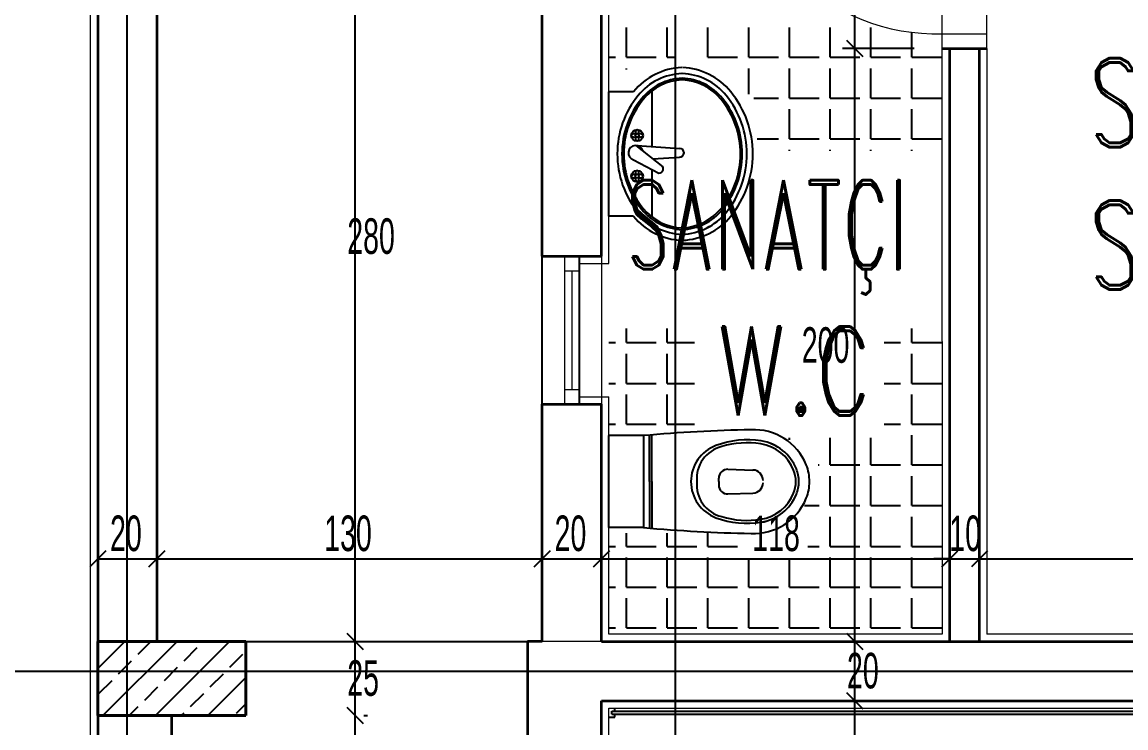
# Model space of a CAD drawing. Header units: inches. Extents: x -7543 to -822, y 102837 to 190349.
# Drawn here: x -836.74337 to -836.70613, y 102836.98708 to 102837.01089 of the extents above; entities that cross this region are included whole.
import ezdxf

# ---------------------------------------------------------------- set-up
doc = ezdxf.new("R2010")
doc.units = ezdxf.units.IN
doc.header["$MEASUREMENT"] = 0
doc.linetypes.add('__ZG_T_P__9', pattern=[22, 1, -10, 1, -10])
doc.linetypes.add('DASHDOTX2', pattern=[2, 1, -0.5, 0, -0.5])
doc.layers.get('Defpoints').update_dxf_attribs({"lineweight": 25})
for name, color, linetype, lineweight in [('AKS', 1, 'Continuous', 25), ('ICOL', 55, 'Continuous', 25), ('İZ DÜŞÜM', 253, 'Continuous', 20), ('KOLON', 2, 'Continuous', 40), ('SIVA', 150, 'Continuous', 15), ('TARAMA', 8, 'Continuous', 25), ('YAZI', 7, 'Continuous', 25)]:
    doc.layers.add(name, color=color, linetype=linetype, lineweight=lineweight)
for name, color, linetype, lineweight, true_color in [('DUVAR', 7, 'Continuous', 35, 0xfc4642), ('KAPI', 7, 'Continuous', 18, 0xffb360), ('PENCERE', 7, 'Continuous', 18, 0xffb360), ('TEFRİŞ', 7, 'Continuous', 25, 0x78462c)]:
    doc.layers.add(name, color=color, linetype=linetype, lineweight=lineweight, true_color=true_color)
doc.styles.add('OLCU', font='tromand.shx', dxfattribs={"width": 0.6, "height": 12})
doc.styles.add('st1', font='romandtw.shx', dxfattribs={"width": 0.7, "height": 40})

msp = doc.modelspace()

# ---------------------------------------------------------------- linework, layer by layer
at = {"layer": 'AKS', "linetype": 'DASHDOTX2', "ltscale": 10}
for p, q in [((-836.7398218610788, 102836.7964196347), (-836.7398218610788, 102837.0303757568)), ((-836.7213218610788, 102836.7964196347), (-836.7213218610788, 102837.0303757568)), ((-836.761077946379, 102836.9889930621), (-836.5445718610788, 102836.9889930621))]:
    msp.add_line(p, q, dxfattribs=at)
at = {"layer": 'Defpoints', "color": 6}
for p, q in [((-836.7258218437996, 102836.9899930621), (-836.7258220511121, 102837.019993145)), ((-836.7408218610783, 102836.8149930621), (-836.7408218437996, 102836.9899930621)), ((-836.7408218437996, 102836.9899930621), (-836.7258218437996, 102836.9899930621))]:
    msp.add_line(p, q, dxfattribs=at)
at = {"layer": 'Defpoints', "color": 3}
for p, q in [((-836.7238218437997, 102837.0179931589), (-836.7238218437997, 102837.0029930621)), ((-836.7120720419457, 102837.0099932504), (-836.711072041946, 102837.0099932702)), ((-836.7120717111668, 102836.9899933495), (-836.7120720419457, 102837.0099932504)), ((-836.711072041946, 102837.0099932702), (-836.7110717111664, 102836.9899933297)), ((-836.7238218437997, 102837.0029930621), (-836.7245718437996, 102837.0029930621)), ((-836.7245718437996, 102837.0029930621), (-836.7245718437996, 102836.9979930621)), ((-836.7245718437996, 102836.9979930621), (-836.7238218437997, 102836.9979930621)), ((-836.7238218437997, 102836.9979930621), (-836.7238218437997, 102836.9899934963)), ((-836.7238218437997, 102836.9899934963), (-836.7120721742588, 102836.9899933019)), ((-836.7120721742588, 102836.9899933019), (-836.712072174258, 102836.9899933495)), ((-836.712072174258, 102836.9899933495), (-836.7120717111668, 102836.9899933495)), ((-836.7110717111664, 102836.9899933297), (-836.6975718610786, 102836.9899930621)), ((-836.6975718610787, 102836.9879930621), (-836.7238218437998, 102836.9879934963)), ((-836.7238218437998, 102836.9879934963), (-836.7238218437998, 102836.9729930621))]:
    msp.add_line(p, q, dxfattribs=at)
at = {"layer": 'DUVAR'}
for p, q in [((-836.7408218437996, 102837.0199930414), (-836.7408218437996, 102836.9899930621)), ((-836.7408218437996, 102837.0199929861), (-836.7408218437996, 102836.9899930068)), ((-836.7388218437995, 102837.0179930552), (-836.7388218437995, 102836.9899930621)), ((-836.7388218437995, 102837.0179929999), (-836.7388218437995, 102836.9899930068)), ((-836.7258218437996, 102837.0029930621), (-836.7258218437996, 102837.0179930898)), ((-836.7258218437996, 102837.0029930068), (-836.7258218437996, 102837.0179930345)), ((-836.7238218437997, 102837.0029930621), (-836.7238218437997, 102837.0179931036)), ((-836.7238218437997, 102837.0029930068), (-836.7238218437997, 102837.0179930483)), ((-836.7123220419458, 102837.0099932454), (-836.710822041946, 102837.0099932751)), ((-836.7123220419458, 102837.0099931901), (-836.710822041946, 102837.0099932199)), ((-836.7120717111671, 102836.9899933679), (-836.7120720419457, 102837.0099932504)), ((-836.7120717111671, 102836.9899933126), (-836.7120720419457, 102837.0099931951)), ((-836.7110717111673, 102836.9899933845), (-836.711072041946, 102837.0099932702)), ((-836.7110717111673, 102836.9899933292), (-836.711072041946, 102837.0099932149)), ((-836.7258218437996, 102837.0029930621), (-836.7238218437997, 102837.0029930621)), ((-836.7258218437996, 102837.0029930068), (-836.7238218437997, 102837.0029930068)), ((-836.7258218437996, 102836.9899934963), (-836.7258218437996, 102836.9979930621)), ((-836.7258218437996, 102836.9979930621), (-836.7238218437997, 102836.9979930621)), ((-836.7258218437996, 102836.9899930068), (-836.7258218437996, 102836.9979930068)), ((-836.7258218437996, 102836.9979930068), (-836.7238218437997, 102836.9979930068)), ((-836.7238218437997, 102836.9899934963), (-836.7238218437997, 102836.9979930621)), ((-836.7238218437997, 102836.989993441), (-836.7238218437997, 102836.9979930068)), ((-836.7258218437996, 102836.9899930068), (-836.7263218437997, 102836.9899930068)), ((-836.7263218437997, 102836.9899930068), (-836.7263218437997, 102836.9754930068)), ((-836.7238218437997, 102836.9899934963), (-836.7120721742588, 102836.9899933019)), ((-836.7238218437997, 102836.989993441), (-836.7120721742588, 102836.9899932467)), ((-836.712072174258, 102836.9899933495), (-836.6975718610786, 102836.9899930621)), ((-836.7238218768777, 102836.9879934963), (-836.6975718941567, 102836.9879930621)), ((-836.7238218437998, 102836.9729930068), (-836.7238218437998, 102836.987993441)), ((-836.7408218437997, 102836.9874930068), (-836.7408218437997, 102836.9834930068)), ((-836.7383218437998, 102836.9754930068), (-836.7383218437998, 102836.9874930068))]:
    msp.add_line(p, q, dxfattribs=at)
at = {"layer": 'ICOL'}
for p, q in [((-836.7321368397332, 102836.9899930621), (-836.7321368397332, 102837.0179930941)), ((-836.71527480283, 102837.0099932504), (-836.71527480283, 102837.0179932992)), ((-836.71500480283, 102837.0097232504), (-836.71554480283, 102837.0102632504)), ((-836.71554480283, 102837.0102632504), (-836.71500480283, 102837.0097232504)), ((-836.7132720419457, 102837.0099932504), (-836.71569480283, 102837.0099932504)), ((-836.7132720419457, 102837.0099932504), (-836.71569480283, 102837.0099932504)), ((-836.71527480283, 102836.9899933434), (-836.71527480283, 102837.0099932504)), ((-836.7408218437996, 102836.9931463393), (-836.7408218437996, 102836.9931986862)), ((-836.7388218437995, 102836.9931463393), (-836.7388218437995, 102836.9931986862)), ((-836.7388218437995, 102836.9931463393), (-836.7388218437995, 102836.9931986862)), ((-836.7258218437996, 102836.9932388457), (-836.7258218437996, 102836.9931986862)), ((-836.7258218437996, 102836.9932388457), (-836.7258218437996, 102836.9931986862)), ((-836.7238218437997, 102836.9930539382), (-836.7238218437997, 102836.9931986862)), ((-836.7238218437997, 102836.9930539382), (-836.7238218437997, 102836.9931986862)), ((-836.7120717381647, 102836.9928257253), (-836.7120717381647, 102836.9931986862)), ((-836.7120717381647, 102836.9928257253), (-836.7120717381647, 102836.9931986862)), ((-836.7110717316074, 102836.9924292566), (-836.7110717316074, 102836.9931986862)), ((-836.7110717316074, 102836.9924292566), (-836.7110717316074, 102836.9931986862)), ((-836.7405518437996, 102836.9930486862), (-836.7410918437996, 102836.9925086862)), ((-836.7408218437996, 102836.9927786862), (-836.7388218437995, 102836.9927786862)), ((-836.7390918437995, 102836.9925086862), (-836.7385518437995, 102836.9930486862)), ((-836.7385518437995, 102836.9930486862), (-836.7390918437995, 102836.9925086862)), ((-836.7388218437995, 102836.9927786862), (-836.7258218437996, 102836.9927786862)), ((-836.7260918437996, 102836.9925086862), (-836.7255518437996, 102836.9930486862)), ((-836.7255518437996, 102836.9930486862), (-836.7260918437996, 102836.9925086862)), ((-836.7258218437996, 102836.9927786862), (-836.7238218437997, 102836.9927786862)), ((-836.7240918437997, 102836.9925086862), (-836.7235518437997, 102836.9930486862)), ((-836.7235518437997, 102836.9930486862), (-836.7240918437997, 102836.9925086862)), ((-836.7238218437997, 102836.9927786862), (-836.7120717381647, 102836.9927786862)), ((-836.7120717381647, 102836.9927786862), (-836.7126117381647, 102836.9927786862)), ((-836.7123417381647, 102836.9925086862), (-836.7118017381647, 102836.9930486862)), ((-836.7123417381647, 102836.9925086862), (-836.7118017381647, 102836.9930486862)), ((-836.7120717381647, 102836.9927786862), (-836.7110717316074, 102836.9927786862)), ((-836.7108017316074, 102836.9930486862), (-836.7113417316074, 102836.9925086862)), ((-836.7108017316074, 102836.9930486862), (-836.7113417316074, 102836.9925086862)), ((-836.7110717316074, 102836.9927786862), (-836.7105317316074, 102836.9927786862)), ((-836.7110717316074, 102836.9927786862), (-836.6960718713068, 102836.9927786862)), ((-836.7318668397332, 102836.9897230621), (-836.7324068397332, 102836.9902630621)), ((-836.7324068397332, 102836.9902630621), (-836.7318668397332, 102836.9897230621)), ((-836.71500480283, 102836.9897233434), (-836.71554480283, 102836.9902633434)), ((-836.71554480283, 102836.9902633434), (-836.71500480283, 102836.9897233434)), ((-836.7321368397332, 102836.9874930621), (-836.7321368397332, 102836.9899930621)), ((-836.7320716665505, 102836.9899930621), (-836.7317168397333, 102836.9899930621)), ((-836.7320716665505, 102836.9899930621), (-836.7317168397333, 102836.9899930621)), ((-836.7157795951048, 102836.9899933434), (-836.71569480283, 102836.9899933434)), ((-836.7157795951048, 102836.9899933434), (-836.71569480283, 102836.9899933434)), ((-836.71527480283, 102836.987993348), (-836.71527480283, 102836.9899933434)), ((-836.7160574736902, 102836.987993348), (-836.71569480283, 102836.987993348)), ((-836.7160574736902, 102836.987993348), (-836.71569480283, 102836.987993348)), ((-836.71500480283, 102836.987723348), (-836.71554480283, 102836.988263348)), ((-836.71554480283, 102836.988263348), (-836.71500480283, 102836.987723348)), ((-836.71527480283, 102836.9819927815), (-836.71527480283, 102836.987993348)), ((-836.7318668397332, 102836.9872230621), (-836.7324068397332, 102836.9877630621)), ((-836.7324068397332, 102836.9877630621), (-836.7318668397332, 102836.9872230621)), ((-836.7321368397332, 102836.9754930621), (-836.7321368397332, 102836.9874930621)), ((-836.7318433878501, 102836.9874930621), (-836.7317168397333, 102836.9874930621)), ((-836.7318433878501, 102836.9874930621), (-836.7317168397333, 102836.9874930621))]:
    msp.add_line(p, q, dxfattribs=at)
at = {"layer": 'İZ DÜŞÜM', "linetype": '__ZG_T_P__9'}
for p, q in [((-836.6345718610783, 102836.9899930621), (-836.7408218610783, 102836.9899930621)), ((-836.7408218610783, 102836.9899930621), (-836.7408218610783, 102836.8149930621))]:
    msp.add_line(p, q, dxfattribs=at)
at = {"layer": 'KAPI'}
for p, q in [((-836.7108220419457, 102837.0104932454), (-836.7108220419457, 102837.0174932454)), ((-836.7108220419457, 102837.0104931901), (-836.7108220419457, 102837.0174931901)), ((-836.7123220419458, 102837.0104932454), (-836.7123220419458, 102837.0170932454)), ((-836.7123220419458, 102837.0104931901), (-836.7123220419458, 102837.0170931901)), ((-836.7123220419458, 102837.0099932454), (-836.7123220419458, 102837.0104932454)), ((-836.7123220419458, 102837.0104932454), (-836.7108220419457, 102837.0104932454)), ((-836.7123220419458, 102837.0099931901), (-836.7123220419458, 102837.0104931901)), ((-836.7123220419458, 102837.0104931901), (-836.7108220419457, 102837.0104931901)), ((-836.7108220419457, 102837.0099932454), (-836.7108220419457, 102837.0104932454)), ((-836.7108220419457, 102837.0099931901), (-836.7108220419457, 102837.0104931901))]:
    msp.add_line(p, q, dxfattribs=at)
for centre in [(-836.7125220419457, 102837.0172932454), (-836.7125220419457, 102837.0172931901)]:
    msp.add_arc(centre, 0.006802940540679434, 178.3153156342386, 271.6846843212896, dxfattribs=at)
at = {"layer": 'KOLON'}
for p, q in [((-836.7358218610788, 102836.9899930068), (-836.7408218610788, 102836.9899930068)), ((-836.7408218610788, 102836.9899930068), (-836.7408218610788, 102836.9874930068)), ((-836.7358218610788, 102836.9899930068), (-836.7408218437997, 102836.9899930068)), ((-836.7408218437997, 102836.9899930068), (-836.7408218437997, 102836.9874930068)), ((-836.7358218610788, 102836.9874930068), (-836.7358218610788, 102836.9899930068)), ((-836.7408218610788, 102836.9874930068), (-836.7358218610788, 102836.9874930068)), ((-836.7383218437998, 102836.9874930068), (-836.7358218610788, 102836.9874930068))]:
    msp.add_line(p, q, dxfattribs=at)
at = {"layer": 'PENCERE'}
for p, q in [((-836.7258218437996, 102837.0029930621), (-836.7258218437996, 102836.9979930621)), ((-836.7258218437996, 102837.0029930068), (-836.7258218437996, 102836.9979930068)), ((-836.7250718437996, 102837.0029930621), (-836.7250718437996, 102836.9979930621)), ((-836.7250718437996, 102837.0029930068), (-836.7250718437996, 102836.9979930068)), ((-836.7245718437996, 102837.0029930621), (-836.7245718437996, 102836.9979930621)), ((-836.7245718437996, 102837.0029930068), (-836.7245718437996, 102836.9979930068)), ((-836.7238218437997, 102837.0029930621), (-836.7238218437997, 102836.9979930621)), ((-836.7238218437997, 102837.0029930068), (-836.7238218437997, 102836.9979930068)), ((-836.7250718437996, 102837.0024930621), (-836.7245718437996, 102837.0024930621)), ((-836.7250718437996, 102837.0024930068), (-836.7245718437996, 102837.0024930068)), ((-836.7248218437996, 102837.0024930621), (-836.7248218437996, 102836.9984930621)), ((-836.7248218437996, 102837.0024930068), (-836.7248218437996, 102836.9984930068)), ((-836.7250718437996, 102836.9984930621), (-836.7245718437996, 102836.9984930621)), ((-836.7250718437996, 102836.9984930068), (-836.7245718437996, 102836.9984930068))]:
    msp.add_line(p, q, dxfattribs=at)
at = {"layer": 'SIVA'}
for p, q in [((-836.7410718437995, 102837.0202430397), (-836.7410718437995, 102836.9897430621)), ((-836.7410718437995, 102837.0202429844), (-836.7410718437995, 102836.9897430068)), ((-836.7235718437996, 102837.0027430621), (-836.7235718437996, 102837.0177431606)), ((-836.7235718437996, 102837.0027430068), (-836.7235718437996, 102837.0177431053)), ((-836.7123217153019, 102836.9902433615), (-836.7123220419458, 102837.0099932454)), ((-836.7123217153019, 102836.9902433062), (-836.7123220419458, 102837.0099931901)), ((-836.710822041946, 102837.0099932751), (-836.7108217153014, 102836.9902433511)), ((-836.710822041946, 102837.0099932199), (-836.7108217153014, 102836.9902432959)), ((-836.7245718437996, 102837.0027430621), (-836.7235718437996, 102837.0027430621)), ((-836.7245718437996, 102837.0027430068), (-836.7235718437996, 102837.0027430068)), ((-836.7245718437996, 102836.9982430621), (-836.7235718437996, 102836.9982430621)), ((-836.7245718437996, 102836.9982430068), (-836.7235718437996, 102836.9982430068)), ((-836.7235718437996, 102836.9902434921), (-836.7235718437996, 102836.9982430621)), ((-836.7235718437996, 102836.9902434369), (-836.7235718437996, 102836.9982430068)), ((-836.7410718437998, 102836.9902430068), (-836.7410718437998, 102836.9834930068)), ((-836.712322170124, 102836.9902433061), (-836.7235718437996, 102836.9902434921)), ((-836.712322170124, 102836.9902432508), (-836.7235718437996, 102836.9902434369)), ((-836.6973218610788, 102836.990243058), (-836.7108221701242, 102836.9902432813)), ((-836.7235718437998, 102836.9727430621), (-836.7235718437997, 102836.9877434921)), ((-836.7235718437997, 102836.9877434921), (-836.6978218610788, 102836.9877430662)), ((-836.7235718437998, 102836.9727430068), (-836.7235718437997, 102836.9877434369))]:
    msp.add_line(p, q, dxfattribs=at)
at = {"layer": 'TARAMA'}
for p, q in [((-836.7229792291789, 102837.0096994728), (-836.7229792291789, 102837.0106994728)), ((-836.7229792291789, 102837.0096994175), (-836.7229792291789, 102837.0106994175)), ((-836.7216042291789, 102837.0096994728), (-836.7216042291789, 102837.0106994728)), ((-836.7216042291789, 102837.0096994175), (-836.7216042291789, 102837.0106994175)), ((-836.7202292291789, 102837.0096994728), (-836.7202292291789, 102837.0106994728)), ((-836.7202292291789, 102837.0096994175), (-836.7202292291789, 102837.0106994175)), ((-836.7188542291789, 102837.0096994728), (-836.7188542291789, 102837.0106994728)), ((-836.7188542291789, 102837.0096994175), (-836.7188542291789, 102837.0106994175)), ((-836.7174792291789, 102837.0096994728), (-836.7174792291789, 102837.0106994728)), ((-836.7174792291789, 102837.0096994175), (-836.7174792291789, 102837.0106994175)), ((-836.7161042291789, 102837.0096994728), (-836.7161042291789, 102837.0106994728)), ((-836.7161042291789, 102837.0096994175), (-836.7161042291789, 102837.0106994175)), ((-836.7147292291789, 102837.0096994728), (-836.7147292291789, 102837.0106994728)), ((-836.7147292291789, 102837.0096994175), (-836.7147292291789, 102837.0106994175)), ((-836.7133542291789, 102837.0096994728), (-836.7133542291789, 102837.0105413964)), ((-836.7133542291789, 102837.0096994175), (-836.7133542291789, 102837.0105413412)), ((-836.7235718437996, 102837.0096994728), (-836.7233542291789, 102837.0096994728)), ((-836.7235718437996, 102837.0096994175), (-836.7233542291789, 102837.0096994175)), ((-836.7229792291789, 102837.0096994728), (-836.7219792291789, 102837.0096994728)), ((-836.7229792291789, 102837.0096994175), (-836.7219792291789, 102837.0096994175)), ((-836.7216042291789, 102837.0096994728), (-836.7213218610788, 102837.0096994728)), ((-836.7216042291789, 102837.0096994175), (-836.7213218610788, 102837.0096994175)), ((-836.7213218610788, 102837.0096994728), (-836.7213095938657, 102837.0096994728)), ((-836.7213218610788, 102837.0096994175), (-836.7213095938657, 102837.0096994175)), ((-836.7202292291789, 102837.0096994728), (-836.719229229179, 102837.0096994728)), ((-836.7202292291789, 102837.0096994175), (-836.719229229179, 102837.0096994175)), ((-836.718854229179, 102837.0096994728), (-836.7178542291789, 102837.0096994728)), ((-836.718854229179, 102837.0096994175), (-836.7178542291789, 102837.0096994175)), ((-836.7174792291789, 102837.0096994728), (-836.716479229179, 102837.0096994728)), ((-836.7174792291789, 102837.0096994175), (-836.716479229179, 102837.0096994175)), ((-836.7161042291789, 102837.0096994728), (-836.7151042291789, 102837.0096994728)), ((-836.7161042291789, 102837.0096994175), (-836.7151042291789, 102837.0096994175)), ((-836.7147292291789, 102837.0096994728), (-836.713729229179, 102837.0096994728)), ((-836.7147292291789, 102837.0096994175), (-836.713729229179, 102837.0096994175)), ((-836.7133542291789, 102837.0096994728), (-836.7123542291789, 102837.0096994728)), ((-836.7133542291789, 102837.0096994175), (-836.7123542291789, 102837.0096994175)), ((-836.7229792291789, 102837.0092842545), (-836.7229792291789, 102837.0093244728)), ((-836.7229792291789, 102837.0092841992), (-836.7229792291789, 102837.0093244176)), ((-836.7188542291789, 102837.008449931), (-836.7188542291789, 102837.0093244728)), ((-836.7188542291789, 102837.0084498757), (-836.7188542291789, 102837.0093244176)), ((-836.7174792291789, 102837.0083244728), (-836.7174792291789, 102837.0093244728)), ((-836.7174792291789, 102837.0083244175), (-836.7174792291789, 102837.0093244176)), ((-836.7161042291789, 102837.0083244728), (-836.7161042291789, 102837.0093244728)), ((-836.7161042291789, 102837.0083244175), (-836.7161042291789, 102837.0093244176)), ((-836.7147292291789, 102837.0083244728), (-836.7147292291789, 102837.0093244728)), ((-836.7147292291789, 102837.0083244175), (-836.7147292291789, 102837.0093244176)), ((-836.7133542291789, 102837.0083244728), (-836.7133542291789, 102837.0093244728)), ((-836.7133542291789, 102837.0083244175), (-836.7133542291789, 102837.0093244176)), ((-836.718685623878, 102837.0083244728), (-836.7178542291789, 102837.0083244728)), ((-836.718685623878, 102837.0083244175), (-836.7178542291789, 102837.0083244175)), ((-836.7174792291789, 102837.0083244728), (-836.716479229179, 102837.0083244728)), ((-836.7174792291789, 102837.0083244175), (-836.716479229179, 102837.0083244175)), ((-836.7161042291789, 102837.0083244728), (-836.7151042291789, 102837.0083244728)), ((-836.7161042291789, 102837.0083244175), (-836.7151042291789, 102837.0083244175)), ((-836.7147292291789, 102837.0083244728), (-836.713729229179, 102837.0083244728)), ((-836.7147292291789, 102837.0083244175), (-836.713729229179, 102837.0083244175)), ((-836.7133542291789, 102837.0083244728), (-836.7123542291789, 102837.0083244728)), ((-836.7133542291789, 102837.0083244175), (-836.7123542291789, 102837.0083244175)), ((-836.7174792291789, 102837.0069494728), (-836.7174792291789, 102837.0079494728)), ((-836.7174792291789, 102837.0069494176), (-836.7174792291789, 102837.0079494175)), ((-836.7161042291789, 102837.0069494728), (-836.7161042291789, 102837.0079494728)), ((-836.7161042291789, 102837.0069494176), (-836.7161042291789, 102837.0079494175)), ((-836.7147292291789, 102837.0069494728), (-836.7147292291789, 102837.0079494728)), ((-836.7147292291789, 102837.0069494176), (-836.7147292291789, 102837.0079494175)), ((-836.7133542291789, 102837.0069494728), (-836.7133542291789, 102837.0079494728)), ((-836.7133542291789, 102837.0069494176), (-836.7133542291789, 102837.0079494175)), ((-836.7185675718392, 102837.0069494728), (-836.7178542291789, 102837.0069494728)), ((-836.7185675718392, 102837.0069494176), (-836.7178542291789, 102837.0069494176)), ((-836.7174792291789, 102837.0069494728), (-836.716479229179, 102837.0069494728)), ((-836.7174792291789, 102837.0069494176), (-836.716479229179, 102837.0069494176)), ((-836.7161042291789, 102837.0069494728), (-836.7151042291789, 102837.0069494728)), ((-836.7161042291789, 102837.0069494176), (-836.7151042291789, 102837.0069494176)), ((-836.7147292291789, 102837.0069494728), (-836.713729229179, 102837.0069494728)), ((-836.7147292291789, 102837.0069494176), (-836.713729229179, 102837.0069494176)), ((-836.7133542291789, 102837.0069494728), (-836.7123542291789, 102837.0069494728)), ((-836.7133542291789, 102837.0069494176), (-836.7123542291789, 102837.0069494176)), ((-836.7174792291789, 102837.0065491958), (-836.7174792291789, 102837.0065744728)), ((-836.7174792291789, 102837.0065491405), (-836.7174792291789, 102837.0065744176)), ((-836.7161042291789, 102837.0065491958), (-836.7161042291789, 102837.0065744728)), ((-836.7161042291789, 102837.0065491405), (-836.7161042291789, 102837.0065744176)), ((-836.7147292291789, 102837.0065491958), (-836.7147292291789, 102837.0065744728)), ((-836.7147292291789, 102837.0065491405), (-836.7147292291789, 102837.0065744176)), ((-836.7133542291789, 102837.0065491958), (-836.7133542291789, 102837.0065744728)), ((-836.7133542291789, 102837.0065491405), (-836.7133542291789, 102837.0065744176)), ((-836.7229792291789, 102837.0000744728), (-836.7229792291789, 102837.0005491957)), ((-836.7229792291789, 102837.0000744175), (-836.7229792291789, 102837.0005491405)), ((-836.7216042291789, 102837.0000744728), (-836.7216042291789, 102837.0005491957)), ((-836.7216042291789, 102837.0000744175), (-836.7216042291789, 102837.0005491405)), ((-836.7133542291789, 102837.0000744728), (-836.7133542291789, 102837.0005491957)), ((-836.7133542291789, 102837.0000744175), (-836.7133542291789, 102837.0005491405)), ((-836.7235718437996, 102837.0000744728), (-836.7233542291789, 102837.0000744728)), ((-836.7235718437996, 102837.0000744175), (-836.7233542291789, 102837.0000744175)), ((-836.7229792291789, 102837.0000744728), (-836.7219792291789, 102837.0000744728)), ((-836.7229792291789, 102837.0000744175), (-836.7219792291789, 102837.0000744175)), ((-836.7216042291789, 102837.0000744728), (-836.7213218610788, 102837.0000744728)), ((-836.7216042291789, 102837.0000744175), (-836.7213218610788, 102837.0000744175)), ((-836.7213218610788, 102837.0000744728), (-836.7206827965575, 102837.0000744728)), ((-836.7213218610788, 102837.0000744175), (-836.7206827965575, 102837.0000744175)), ((-836.7142827965575, 102837.0000744728), (-836.713729229179, 102837.0000744728)), ((-836.7142827965575, 102837.0000744175), (-836.713729229179, 102837.0000744175)), ((-836.7133542291789, 102837.0000744728), (-836.7123542291789, 102837.0000744728)), ((-836.7133542291789, 102837.0000744175), (-836.7123542291789, 102837.0000744175)), ((-836.7229792291789, 102836.9986994728), (-836.7229792291789, 102836.9996994728)), ((-836.7229792291789, 102836.9986994175), (-836.7229792291789, 102836.9996994175)), ((-836.7216042291789, 102836.9986994728), (-836.7216042291789, 102836.9996994728)), ((-836.7216042291789, 102836.9986994175), (-836.7216042291789, 102836.9996994175)), ((-836.7133542291789, 102836.9986994728), (-836.7133542291789, 102836.9996994728)), ((-836.7133542291789, 102836.9986994175), (-836.7133542291789, 102836.9996994175)), ((-836.7235718437996, 102836.9986994728), (-836.7233542291789, 102836.9986994728)), ((-836.7235718437996, 102836.9986994175), (-836.7233542291789, 102836.9986994175)), ((-836.7229792291789, 102836.9986994728), (-836.7219792291789, 102836.9986994728)), ((-836.7229792291789, 102836.9986994175), (-836.7219792291789, 102836.9986994175)), ((-836.7216042291789, 102836.9986994728), (-836.7213218610788, 102836.9986994728)), ((-836.7216042291789, 102836.9986994175), (-836.7213218610788, 102836.9986994175)), ((-836.7213218610788, 102836.9986994728), (-836.7206827965575, 102836.9986994728)), ((-836.7213218610788, 102836.9986994175), (-836.7206827965575, 102836.9986994175)), ((-836.7142827965575, 102836.9986994728), (-836.713729229179, 102836.9986994728)), ((-836.7142827965575, 102836.9986994175), (-836.713729229179, 102836.9986994175)), ((-836.7133542291789, 102836.9986994728), (-836.7123542291789, 102836.9986994728)), ((-836.7133542291789, 102836.9986994175), (-836.7123542291789, 102836.9986994175)), ((-836.7229792291789, 102836.9973244728), (-836.7229792291789, 102836.9983244728)), ((-836.7229792291789, 102836.9973244175), (-836.7229792291789, 102836.9983244175)), ((-836.7216042291789, 102836.9973244728), (-836.7216042291789, 102836.9983244728)), ((-836.7216042291789, 102836.9973244175), (-836.7216042291789, 102836.9983244175)), ((-836.7133542291789, 102836.9973244728), (-836.7133542291789, 102836.9983244728)), ((-836.7133542291789, 102836.9973244175), (-836.7133542291789, 102836.9983244175)), ((-836.7235718437996, 102836.9973244728), (-836.7233542291789, 102836.9973244728)), ((-836.7235718437996, 102836.9973244175), (-836.7233542291789, 102836.9973244175)), ((-836.7229792291789, 102836.9973244728), (-836.7219792291789, 102836.9973244728)), ((-836.7229792291789, 102836.9973244175), (-836.7219792291789, 102836.9973244175)), ((-836.7216042291789, 102836.9973244728), (-836.7213218610788, 102836.9973244728)), ((-836.7216042291789, 102836.9973244175), (-836.7213218610788, 102836.9973244175)), ((-836.7213218610788, 102836.9973244728), (-836.7206827965575, 102836.9973244728)), ((-836.7213218610788, 102836.9973244175), (-836.7206827965575, 102836.9973244175)), ((-836.7142827965575, 102836.9973244728), (-836.713729229179, 102836.9973244728)), ((-836.7142827965575, 102836.9973244175), (-836.713729229179, 102836.9973244175)), ((-836.7133542291789, 102836.9973244728), (-836.7123542291789, 102836.9973244728)), ((-836.7133542291789, 102836.9973244175), (-836.7123542291789, 102836.9973244175)), ((-836.7174792291789, 102836.9967984787), (-836.7174792291789, 102836.9968636752)), ((-836.7174792291789, 102836.9967984234), (-836.7174792291789, 102836.9968636199)), ((-836.7161042291789, 102836.9959494728), (-836.7161042291789, 102836.9968636752)), ((-836.7161042291789, 102836.9959494175), (-836.7161042291789, 102836.9968636199)), ((-836.7147292291789, 102836.9959494728), (-836.7147292291789, 102836.9968636752)), ((-836.7147292291789, 102836.9959494175), (-836.7147292291789, 102836.9968636199)), ((-836.7133542291789, 102836.9959494728), (-836.7133542291789, 102836.9969494728)), ((-836.7133542291789, 102836.9959494175), (-836.7133542291789, 102836.9969494175)), ((-836.7165151667856, 102836.9959494728), (-836.716479229179, 102836.9959494728)), ((-836.7165151667856, 102836.9959494175), (-836.716479229179, 102836.9959494175)), ((-836.7161042291789, 102836.9959494728), (-836.7151042291789, 102836.9959494728)), ((-836.7161042291789, 102836.9959494175), (-836.7151042291789, 102836.9959494175)), ((-836.7147292291789, 102836.9959494728), (-836.713729229179, 102836.9959494728)), ((-836.7147292291789, 102836.9959494175), (-836.713729229179, 102836.9959494175)), ((-836.7133542291789, 102836.9959494728), (-836.7123542291789, 102836.9959494728)), ((-836.7133542291789, 102836.9959494175), (-836.7123542291789, 102836.9959494175)), ((-836.7161042291789, 102836.9945744728), (-836.7161042291789, 102836.9955744728)), ((-836.7161042291789, 102836.9945744175), (-836.7161042291789, 102836.9955744176)), ((-836.7147292291789, 102836.9945744728), (-836.7147292291789, 102836.9955744728)), ((-836.7147292291789, 102836.9945744175), (-836.7147292291789, 102836.9955744176)), ((-836.7133542291789, 102836.9945744728), (-836.7133542291789, 102836.9955744728)), ((-836.7133542291789, 102836.9945744175), (-836.7133542291789, 102836.9955744176)), ((-836.7169782024192, 102836.9945744728), (-836.716479229179, 102836.9945744728)), ((-836.7169782024192, 102836.9945744175), (-836.716479229179, 102836.9945744175)), ((-836.7161042291789, 102836.9945744728), (-836.7151042291789, 102836.9945744728)), ((-836.7161042291789, 102836.9945744175), (-836.7151042291789, 102836.9945744175)), ((-836.7147292291789, 102836.9945744728), (-836.713729229179, 102836.9945744728)), ((-836.7147292291789, 102836.9945744175), (-836.713729229179, 102836.9945744175)), ((-836.7133542291789, 102836.9945744728), (-836.7123542291789, 102836.9945744728)), ((-836.7133542291789, 102836.9945744175), (-836.7123542291789, 102836.9945744175)), ((-836.7161042291789, 102836.9931994728), (-836.7161042291789, 102836.9941994728)), ((-836.7161042291789, 102836.9931994175), (-836.7161042291789, 102836.9941994175)), ((-836.7147292291789, 102836.9931994728), (-836.7147292291789, 102836.9941994728)), ((-836.7147292291789, 102836.9931994175), (-836.7147292291789, 102836.9941994175)), ((-836.7133542291789, 102836.9931994728), (-836.7133542291789, 102836.9941994728)), ((-836.7133542291789, 102836.9931994175), (-836.7133542291789, 102836.9941994175)), ((-836.7229792291789, 102836.9931994728), (-836.7229792291789, 102836.9936426862)), ((-836.7229792291789, 102836.9931994175), (-836.7229792291789, 102836.9936426309)), ((-836.7216042291789, 102836.9931994728), (-836.7216042291789, 102836.9936426862)), ((-836.7216042291789, 102836.9931994175), (-836.7216042291789, 102836.9936426309)), ((-836.7202292291789, 102836.9931994728), (-836.7202292291789, 102836.9936426862)), ((-836.7202292291789, 102836.9931994175), (-836.7202292291789, 102836.9936426309)), ((-836.7235718437996, 102836.9931994728), (-836.7233542291789, 102836.9931994728)), ((-836.7235718437996, 102836.9931994175), (-836.7233542291789, 102836.9931994175)), ((-836.7229792291789, 102836.9931994728), (-836.7219792291789, 102836.9931994728)), ((-836.7229792291789, 102836.9931994175), (-836.7219792291789, 102836.9931994175)), ((-836.7216042291789, 102836.9931994728), (-836.7213218610788, 102836.9931994728)), ((-836.7216042291789, 102836.9931994175), (-836.7213218610788, 102836.9931994175)), ((-836.7213218610788, 102836.9931994728), (-836.7206042291789, 102836.9931994728)), ((-836.7213218610788, 102836.9931994175), (-836.7206042291789, 102836.9931994175)), ((-836.7202292291789, 102836.9931994728), (-836.719229229179, 102836.9931994728)), ((-836.7202292291789, 102836.9931994175), (-836.719229229179, 102836.9931994175)), ((-836.7168582195536, 102836.9931994728), (-836.716479229179, 102836.9931994728)), ((-836.7168582195536, 102836.9931994175), (-836.716479229179, 102836.9931994175)), ((-836.7161042291789, 102836.9931994728), (-836.7151042291789, 102836.9931994728)), ((-836.7161042291789, 102836.9931994175), (-836.7151042291789, 102836.9931994175)), ((-836.7147292291789, 102836.9931994728), (-836.713729229179, 102836.9931994728)), ((-836.7147292291789, 102836.9931994175), (-836.713729229179, 102836.9931994175)), ((-836.7133542291789, 102836.9931994728), (-836.7123542291789, 102836.9931994728)), ((-836.7133542291789, 102836.9931994175), (-836.7123542291789, 102836.9931994175)), ((-836.7229792291789, 102836.9918244728), (-836.7229792291789, 102836.9928244728)), ((-836.7229792291789, 102836.9918244175), (-836.7229792291789, 102836.9928244175)), ((-836.7216042291789, 102836.9918244728), (-836.7216042291789, 102836.9928244728)), ((-836.7216042291789, 102836.9918244175), (-836.7216042291789, 102836.9928244175)), ((-836.7202292291789, 102836.9918244728), (-836.7202292291789, 102836.9928244728)), ((-836.7202292291789, 102836.9918244175), (-836.7202292291789, 102836.9928244175)), ((-836.7161042291789, 102836.9918244728), (-836.7161042291789, 102836.9928244728)), ((-836.7161042291789, 102836.9918244175), (-836.7161042291789, 102836.9928244175)), ((-836.7147292291789, 102836.9918244728), (-836.7147292291789, 102836.9928244728)), ((-836.7147292291789, 102836.9918244175), (-836.7147292291789, 102836.9928244175)), ((-836.7133542291789, 102836.9918244728), (-836.7133542291789, 102836.9928244728)), ((-836.7133542291789, 102836.9918244175), (-836.7133542291789, 102836.9928244175)), ((-836.7188542291789, 102836.9918244728), (-836.7188542291789, 102836.9927426862)), ((-836.7188542291789, 102836.9918244175), (-836.7188542291789, 102836.9927426309)), ((-836.7174792291789, 102836.9918244728), (-836.7174792291789, 102836.9927426862)), ((-836.7174792291789, 102836.9918244175), (-836.7174792291789, 102836.9927426309)), ((-836.7235718437996, 102836.9918244728), (-836.7233542291789, 102836.9918244728)), ((-836.7235718437996, 102836.9918244175), (-836.7233542291789, 102836.9918244175)), ((-836.7229792291789, 102836.9918244728), (-836.7219792291789, 102836.9918244728)), ((-836.7229792291789, 102836.9918244175), (-836.7219792291789, 102836.9918244175)), ((-836.7216042291789, 102836.9918244728), (-836.7213218610788, 102836.9918244728)), ((-836.7216042291789, 102836.9918244175), (-836.7213218610788, 102836.9918244175)), ((-836.7213218610788, 102836.9918244728), (-836.7206042291789, 102836.9918244728)), ((-836.7213218610788, 102836.9918244175), (-836.7206042291789, 102836.9918244175)), ((-836.7202292291789, 102836.9918244728), (-836.719229229179, 102836.9918244728)), ((-836.7202292291789, 102836.9918244175), (-836.719229229179, 102836.9918244175)), ((-836.718854229179, 102836.9918244728), (-836.7178542291789, 102836.9918244728)), ((-836.718854229179, 102836.9918244175), (-836.7178542291789, 102836.9918244175)), ((-836.7174792291789, 102836.9918244728), (-836.716479229179, 102836.9918244728)), ((-836.7174792291789, 102836.9918244175), (-836.716479229179, 102836.9918244175)), ((-836.7161042291789, 102836.9918244728), (-836.7151042291789, 102836.9918244728)), ((-836.7161042291789, 102836.9918244175), (-836.7151042291789, 102836.9918244175)), ((-836.7147292291789, 102836.9918244728), (-836.713729229179, 102836.9918244728)), ((-836.7147292291789, 102836.9918244175), (-836.713729229179, 102836.9918244175)), ((-836.7133542291789, 102836.9918244728), (-836.7123542291789, 102836.9918244728)), ((-836.7133542291789, 102836.9918244175), (-836.7123542291789, 102836.9918244175)), ((-836.7229792291789, 102836.9904494728), (-836.7229792291789, 102836.9914494728)), ((-836.7229792291789, 102836.9904494175), (-836.7229792291789, 102836.9914494175)), ((-836.7216042291789, 102836.9904494728), (-836.7216042291789, 102836.9914494728)), ((-836.7216042291789, 102836.9904494175), (-836.7216042291789, 102836.9914494175)), ((-836.7202292291789, 102836.9904494728), (-836.7202292291789, 102836.9914494728)), ((-836.7202292291789, 102836.9904494175), (-836.7202292291789, 102836.9914494175)), ((-836.7188542291789, 102836.9904494728), (-836.7188542291789, 102836.9914494728)), ((-836.7188542291789, 102836.9904494175), (-836.7188542291789, 102836.9914494175)), ((-836.7174792291789, 102836.9904494728), (-836.7174792291789, 102836.9914494728)), ((-836.7174792291789, 102836.9904494175), (-836.7174792291789, 102836.9914494175)), ((-836.7161042291789, 102836.9904494728), (-836.7161042291789, 102836.9914494728)), ((-836.7161042291789, 102836.9904494175), (-836.7161042291789, 102836.9914494175)), ((-836.7147292291789, 102836.9904494728), (-836.7147292291789, 102836.9914494728)), ((-836.7147292291789, 102836.9904494175), (-836.7147292291789, 102836.9914494175)), ((-836.7133542291789, 102836.9904494728), (-836.7133542291789, 102836.9914494728)), ((-836.7133542291789, 102836.9904494175), (-836.7133542291789, 102836.9914494175)), ((-836.7235718437996, 102836.9904494728), (-836.7233542291789, 102836.9904494728)), ((-836.7235718437996, 102836.9904494175), (-836.7233542291789, 102836.9904494175)), ((-836.7229792291789, 102836.9904494728), (-836.7219792291789, 102836.9904494728)), ((-836.7229792291789, 102836.9904494175), (-836.7219792291789, 102836.9904494175)), ((-836.7216042291789, 102836.9904494728), (-836.7213218610788, 102836.9904494728)), ((-836.7216042291789, 102836.9904494175), (-836.7213218610788, 102836.9904494175)), ((-836.7213218610788, 102836.9904494728), (-836.7206042291789, 102836.9904494728)), ((-836.7213218610788, 102836.9904494175), (-836.7206042291789, 102836.9904494175)), ((-836.7202292291789, 102836.9904494728), (-836.719229229179, 102836.9904494728)), ((-836.7202292291789, 102836.9904494175), (-836.719229229179, 102836.9904494175)), ((-836.718854229179, 102836.9904494728), (-836.7178542291789, 102836.9904494728)), ((-836.718854229179, 102836.9904494175), (-836.7178542291789, 102836.9904494175)), ((-836.7174792291789, 102836.9904494728), (-836.716479229179, 102836.9904494728)), ((-836.7174792291789, 102836.9904494175), (-836.716479229179, 102836.9904494175)), ((-836.7161042291789, 102836.9904494728), (-836.7151042291789, 102836.9904494728)), ((-836.7161042291789, 102836.9904494175), (-836.7151042291789, 102836.9904494175)), ((-836.7147292291789, 102836.9904494728), (-836.713729229179, 102836.9904494728)), ((-836.7147292291789, 102836.9904494175), (-836.713729229179, 102836.9904494175)), ((-836.7133542291789, 102836.9904494728), (-836.7123542291789, 102836.9904494728)), ((-836.7133542291789, 102836.9904494175), (-836.7123542291789, 102836.9904494175)), ((-836.7408218437997, 102836.9890823482), (-836.739911185196, 102836.9899930068)), ((-836.7408218437997, 102836.9899662317), (-836.740795068674, 102836.9899930068)), ((-836.740643418243, 102836.9874930068), (-836.738143418243, 102836.9899930068)), ((-836.7394547865914, 102836.989565522), (-836.739027301721, 102836.9899930068)), ((-836.7388756512901, 102836.9874930068), (-836.73637565129, 102836.9899930068)), ((-836.7379079905076, 102836.9893445511), (-836.7374660487693, 102836.9897864928)), ((-836.7363611944238, 102836.9891235802), (-836.7359192526856, 102836.989565522)), ((-836.7401176991988, 102836.9889026094), (-836.7396757574605, 102836.9893445511)), ((-836.7385709031149, 102836.9886816385), (-836.7381289613767, 102836.9891235802)), ((-836.7407806118061, 102836.9882396967), (-836.7403386700679, 102836.9886816385)), ((-836.7371078843371, 102836.9874930068), (-836.7358218610788, 102836.9887790301)), ((-836.7370241070311, 102836.9884606676), (-836.7365821652929, 102836.9889026094)), ((-836.7392338157223, 102836.9880187259), (-836.738791873984, 102836.9884606676)), ((-836.7376870196384, 102836.987797755), (-836.7372450779002, 102836.9882396967)), ((-836.739759534768, 102836.9874930068), (-836.7394547865914, 102836.987797755)), ((-836.7379917678151, 102836.9874930068), (-836.7379079905076, 102836.9875767841)), ((-836.7361402235547, 102836.9875767841), (-836.7358218610788, 102836.9878951466))]:
    msp.add_line(p, q, dxfattribs=at)
at = {"layer": 'TEFRİŞ'}
for p, q in [((-836.7235715759454, 102837.0043387799), (-836.7235715759454, 102837.0085385091)), ((-836.7227415396218, 102837.0085385091), (-836.7235715759454, 102837.0085385091)), ((-836.7235715759454, 102837.0043387246), (-836.7235715759454, 102837.0085384538)), ((-836.7227415396218, 102837.0085384538), (-836.7235715759454, 102837.0085384538)), ((-836.7221215194918, 102837.0085632449), (-836.7221215194918, 102837.006689162)), ((-836.7221215194918, 102837.0085631897), (-836.7221215194918, 102837.0066891067)), ((-836.7226616454703, 102837.006720411), (-836.7217535321503, 102837.0060071476)), ((-836.7226616454703, 102837.0067203557), (-836.7217535321503, 102837.0060070923)), ((-836.7226230188887, 102837.0067222504), (-836.721186918808, 102837.006627498)), ((-836.7226230188887, 102837.0067221951), (-836.721186918808, 102837.0066274428)), ((-836.7227457409216, 102837.0062444675), (-836.7218843132164, 102837.0057932009)), ((-836.7227457409216, 102837.0062444122), (-836.7218843132164, 102837.0057931456)), ((-836.7220883013674, 102837.0062704059), (-836.7211869188079, 102837.0063304981)), ((-836.7220883013674, 102837.0062703506), (-836.7211869188079, 102837.0063304428)), ((-836.7221215194918, 102837.0059174635), (-836.7221215194918, 102837.004314044)), ((-836.7221215194918, 102837.0059174082), (-836.7221215194918, 102837.0043139888)), ((-836.7227415396218, 102837.0043387799), (-836.7235715759454, 102837.0043387799)), ((-836.7227415396218, 102837.0043387246), (-836.7235715759454, 102837.0043387246)), ((-836.7235718437995, 102836.9938360312), (-836.7235718437997, 102836.9969360312)), ((-836.7224031966098, 102836.9969360312), (-836.7235718437997, 102836.9969360312)), ((-836.7235718437995, 102836.993835976), (-836.7235718437997, 102836.996935976)), ((-836.7224031966098, 102836.996935976), (-836.7235718437997, 102836.996935976)), ((-836.7224031966098, 102836.9969360312), (-836.7224031966095, 102836.9938360312)), ((-836.7224031966098, 102836.996935976), (-836.7224031966095, 102836.993835976)), ((-836.7222031966097, 102836.9953860312), (-836.7222031966098, 102836.9969360312)), ((-836.7222031966097, 102836.995385976), (-836.7222031966098, 102836.996935976)), ((-836.7221231966097, 102836.9953860312), (-836.7221231966098, 102836.9969360312)), ((-836.7221231966097, 102836.995385976), (-836.7221231966098, 102836.996935976)), ((-836.7195597543762, 102836.9958018332), (-836.7187113755676, 102836.9957765502)), ((-836.7195597543762, 102836.9958017779), (-836.7187113755676, 102836.9957764949)), ((-836.7222031966097, 102836.9953860312), (-836.7222031966096, 102836.9938360312)), ((-836.7222031966097, 102836.995385976), (-836.7222031966096, 102836.993835976)), ((-836.7221231966097, 102836.9953860312), (-836.7221231966096, 102836.9938360312)), ((-836.7221231966097, 102836.995385976), (-836.7221231966096, 102836.993835976)), ((-836.7198686908765, 102836.9953860312), (-836.7198686908765, 102836.9955019663)), ((-836.7198686908765, 102836.995385976), (-836.7198686908765, 102836.995501911)), ((-836.7198686908765, 102836.9953860312), (-836.7198686908765, 102836.9952700962)), ((-836.7198686908765, 102836.995385976), (-836.7198686908765, 102836.9952700409)), ((-836.7195597543761, 102836.9949702293), (-836.7187113755675, 102836.9949955123)), ((-836.7195597543761, 102836.994970174), (-836.7187113755675, 102836.994995457)), ((-836.7224031966095, 102836.9938360312), (-836.7235718437995, 102836.9938360312)), ((-836.7224031966095, 102836.993835976), (-836.7235718437995, 102836.993835976)), ((-836.7234718437998, 102836.9876434905), (-836.6979218610788, 102836.9876430679)), ((-836.7234718437998, 102836.9875434352), (-836.7234718437998, 102836.9876434352)), ((-836.7234718437998, 102836.9875434905), (-836.6979218610788, 102836.9875430679)), ((-836.7233718437998, 102836.9876434335), (-836.7233718437998, 102836.9877434369)), ((-836.7233718437998, 102836.9874434336), (-836.7233718437998, 102836.9875434335)), ((-836.7235718487615, 102836.9874434369), (-836.7233718437998, 102836.9874434336))]:
    msp.add_line(p, q, dxfattribs=at)
for centre, radius in [((-836.7226192586864, 102837.0070635173), 0.000198), ((-836.7226192586864, 102837.007063462), 0.000198), ((-836.7226212177052, 102837.0070659525), 6.15765675608127e-05), ((-836.7226212177052, 102837.0070658972), 6.15765675608127e-05), ((-836.7226192586864, 102837.0056880126), 0.000198), ((-836.7226192586864, 102837.0056879574), 0.000198), ((-836.7226192586864, 102837.0056904575), 6.15765675608127e-05), ((-836.7226192586864, 102837.0056904022), 6.15765675608127e-05)]:
    msp.add_circle(centre, radius, dxfattribs=at)
for centre, radius, start, end in [((-836.7210307252087, 102837.0071479696), 0.002204651000000161, 92.21200000907149, 140.8959999719763), ((-836.7210307252087, 102837.0071479143), 0.002204651000000161, 92.21200000907149, 140.8959999719763), ((-836.7210307252087, 102837.0071479696), 0.002004651000000161, 92.21200000907149, 140.8959999719763), ((-836.7210307252087, 102837.0071479696), 0.002004651000000161, 92.21200000907149, 140.8959999719763), ((-836.7210307252087, 102837.0071479143), 0.002004651000000161, 92.21200000907149, 140.8959999719763), ((-836.7210307252087, 102837.0071479143), 0.002004651000000161, 92.21200000907149, 140.8959999719763), ((-836.7211732159087, 102837.0071479696), 0.002004651000000098, 39.10400002802371, 87.78799999092851), ((-836.7211732159087, 102837.0071479696), 0.002004651000000098, 39.10400002802371, 87.78799999092851), ((-836.7211732159087, 102837.0071479143), 0.002004651000000098, 39.10400002802371, 87.78799999092851), ((-836.7211732159087, 102837.0071479143), 0.002004651000000098, 39.10400002802371, 87.78799999092851), ((-836.7211732159087, 102837.0071479696), 0.002204651000000098, 39.10400002802371, 87.78799999092851), ((-836.7211732159087, 102837.0071479143), 0.002204651000000098, 39.10400002802371, 87.78799999092851), ((-836.7210307252087, 102837.0071479696), 0.001846251000000071, 92.21200000907149, 140.9079999026924), ((-836.7210307252087, 102837.0071479143), 0.001846251000000071, 92.21200000907149, 140.9079999026924), ((-836.7210307252087, 102837.0071479696), 0.001786851000000043, 92.28499999739802, 140.9120001394078), ((-836.7210307252087, 102837.0071479143), 0.001786851000000043, 92.28499999739802, 140.9120001394078), ((-836.7211732159087, 102837.0071479696), 0.00178685100000008, 39.08799986059226, 87.71500000260197), ((-836.7211732159087, 102837.0071479143), 0.00178685100000008, 39.08799986059226, 87.71500000260197), ((-836.7211732159087, 102837.0071479696), 0.001846250999999999, 39.09200009730761, 87.78799999092851), ((-836.7211732159087, 102837.0071479143), 0.001846250999999999, 39.09200009730761, 87.78799999092851), ((-836.7201695440087, 102837.0064386445), 0.003120321599999903, 140.7630001216153, 180), ((-836.7201695440087, 102837.0064385892), 0.003120321599999903, 140.7630001216153, 180), ((-836.7220343872087, 102837.0064386445), 0.003120321600000106, 0, 39.23699987838473), ((-836.7220343872087, 102837.0064386445), 0.003120321600000106, 0, 39.23699987838473), ((-836.7220343872087, 102837.0064385892), 0.003120321600000106, 0, 39.23699987838473), ((-836.7220343872087, 102837.0064385892), 0.003120321600000106, 0, 39.23699987838473), ((-836.7220343872087, 102837.0064386445), 0.003320321600000106, 0, 39.23699987838473), ((-836.7220343872087, 102837.0064385892), 0.003320321600000106, 0, 39.23699987838473), ((-836.7201695440087, 102837.0064386445), 0.002961921600000047, 140.7630001216153, 180), ((-836.7201695440087, 102837.0064385892), 0.002961921600000047, 140.7630001216153, 180), ((-836.7201695440087, 102837.0064386445), 0.002902521600000011, 140.7630001216153, 180), ((-836.7201695440087, 102837.0064385892), 0.002902521600000011, 140.7630001216153, 180), ((-836.7220343872087, 102837.0064386445), 0.002902521600000013, 0, 39.23699987838473), ((-836.7220343872087, 102837.0064385892), 0.002902521600000013, 0, 39.23699987838473), ((-836.7220343872087, 102837.0064386445), 0.002961921599999966, 0, 39.23699987838473), ((-836.7220343872087, 102837.0064385892), 0.002961921599999966, 0, 39.23699987838473), ((-836.7227182586864, 102837.0070097903), 0.0001138256429279473, 59.86247630401196, 150.4297510021828), ((-836.7227182586864, 102837.007009735), 0.0001138256429279473, 59.86247630401196, 150.4297510021828), ((-836.7227182586864, 102837.007122134), 0.000113825642886311, 209.5702489978172, 299.0433306285244), ((-836.7227182586864, 102837.0071220787), 0.000113825642886311, 209.5702489978172, 299.0433306285244), ((-836.7225630868343, 102837.0071660899), 0.0001138256428678631, 119.5702491488782, 210.5524281899129), ((-836.7225630868343, 102837.0071660346), 0.0001138256428678631, 119.5702491488782, 210.5524281899129), ((-836.7225630868343, 102837.0069680899), 0.0001138256428644378, 151.3746003713977, 240.4297508511218), ((-836.7225630868343, 102837.0069680346), 0.0001138256428644378, 151.3746003713977, 240.4297508511218), ((-836.7226754305386, 102837.0071660899), 0.0001138256428644378, 329.4475718100871, 60.42975085112184), ((-836.7226754305386, 102837.0071660346), 0.0001138256428644378, 329.4475718100871, 60.42975085112184), ((-836.7226754305386, 102837.0069680899), 0.0001138256428770801, 299.5702491488781, 28.62539962860231), ((-836.7226754305386, 102837.0069680346), 0.0001138256428770801, 299.5702491488781, 28.62539962860231), ((-836.7225202586865, 102837.0070097903), 0.0001138256428766684, 29.57024899781717, 120.137523695988), ((-836.7225202586865, 102837.007009735), 0.0001138256428766684, 29.57024899781717, 120.137523695988), ((-836.7225202586865, 102837.007122134), 0.0001138256428581183, 240.9566693714756, 330.4297510021829), ((-836.7225202586865, 102837.0071220787), 0.0001138256428581183, 240.9566693714756, 330.4297510021829), ((-836.7226703180975, 102837.0064789929), 0.0002475000000000005, 14.11245847275583, 253.6036057847838), ((-836.7226703180975, 102837.0064789376), 0.0002475000000000005, 14.11245847275583, 253.6036057847838), ((-836.721186918808, 102837.0064789981), 0.0001485, 270, 90), ((-836.721186918808, 102837.0064789428), 0.0001485, 270, 90), ((-836.7201695440087, 102837.0064386445), 0.003120321599999967, 180, 219.2369998783847), ((-836.7201695440087, 102837.0064385892), 0.003120321599999967, 180, 219.2369998783847), ((-836.7201695440087, 102837.0064386445), 0.002961921599999966, 180, 219.2369998783847), ((-836.7201695440087, 102837.0064385892), 0.002961921599999966, 180, 219.2369998783847), ((-836.7201695440087, 102837.0064386445), 0.002902521600000013, 180, 219.2369998783847), ((-836.7201695440087, 102837.0064385892), 0.002902521600000013, 180, 219.2369998783847), ((-836.7220343872087, 102837.0064386445), 0.002902531499999941, 320.7630001216152, 0), ((-836.7220343872087, 102837.0064385892), 0.002902531499999941, 320.7630001216152, 0), ((-836.7220343872087, 102837.0064386445), 0.002961931499999977, 320.7630001216152, 0), ((-836.7220343872087, 102837.0064385892), 0.002961931499999977, 320.7630001216152, 0), ((-836.7220343872087, 102837.0064386445), 0.003120331500000013, 320.7630001216152, 0), ((-836.7220343872087, 102837.0064385892), 0.003120331500000013, 320.7630001216152, 0), ((-836.7220343872087, 102837.0064386445), 0.003320331500000013, 320.7630001216152, 0), ((-836.7220343872087, 102837.0064385892), 0.003320331500000013, 320.7630001216152, 0), ((-836.7225630868343, 102837.0057883297), 0.0001138256428755755, 119.5702491488782, 208.6253996286023), ((-836.7225630868343, 102837.0057882744), 0.0001138256428755755, 119.5702491488782, 208.6253996286023), ((-836.7226754305386, 102837.0057883297), 0.0001138256428709452, 331.3746003713977, 60.42975085112184), ((-836.7226754305386, 102837.0057882744), 0.0001138256428709452, 331.3746003713977, 60.42975085112184), ((-836.721891243097, 102837.0059443822), 0.0001513400256407899, 272.6244993322242, 24.50238725185161), ((-836.721891243097, 102837.0059443269), 0.0001513400256407899, 272.6244993322242, 24.50238725185161), ((-836.7227182586864, 102837.0056342856), 0.000113825642886311, 60.95666937147554, 150.4297510021828), ((-836.7227182586864, 102837.0056342304), 0.000113825642886311, 60.95666937147554, 150.4297510021828), ((-836.7227182586864, 102837.0057466293), 0.0001138256429216278, 209.5702489978172, 300.1375236959881), ((-836.7227182586864, 102837.0057465741), 0.0001138256429216278, 209.5702489978172, 300.1375236959881), ((-836.7225630868343, 102837.0055903297), 0.0001138256428678631, 149.4475718100871, 240.4297508511218), ((-836.7225630868343, 102837.0055902744), 0.0001138256428678631, 149.4475718100871, 240.4297508511218), ((-836.7226754305386, 102837.0055903297), 0.0001138256428644378, 299.5702491488781, 30.55242818991288), ((-836.7226754305386, 102837.0055902744), 0.0001138256428644378, 299.5702491488781, 30.55242818991288), ((-836.7225202586865, 102837.0057466293), 0.0001138256428766684, 239.8624763040119, 330.4297510021829), ((-836.7225202586865, 102837.0057465741), 0.0001138256428766684, 239.8624763040119, 330.4297510021829), ((-836.7225202586865, 102837.0056342856), 0.0001138256428644378, 29.57024899781717, 119.0433306285245), ((-836.7225202586865, 102837.0056342304), 0.0001138256428644378, 29.57024899781717, 119.0433306285245), ((-836.7210307252087, 102837.0057293194), 0.002204651000000098, 219.1040000280237, 267.7879999909285), ((-836.7210307252087, 102837.0057292641), 0.002204651000000098, 219.1040000280237, 267.7879999909285), ((-836.7210307252087, 102837.0057293194), 0.002004651000000098, 219.1040000280237, 267.7879999909285), ((-836.7210307252087, 102837.0057293194), 0.002004651000000098, 219.1040000280237, 267.7879999909285), ((-836.7210307252087, 102837.0057292641), 0.002004651000000098, 219.1040000280237, 267.7879999909285), ((-836.7210307252087, 102837.0057292641), 0.002004651000000098, 219.1040000280237, 267.7879999909285), ((-836.7210307252087, 102837.0057293194), 0.001846250999999999, 219.0920000973076, 267.7879999909285), ((-836.7210307252087, 102837.0057292641), 0.001846250999999999, 219.0920000973076, 267.7879999909285), ((-836.7210307252087, 102837.0057293194), 0.00178685100000008, 219.0879998605923, 267.715000002602), ((-836.7210307252087, 102837.0057292641), 0.00178685100000008, 219.0879998605923, 267.715000002602), ((-836.7211732159087, 102837.0057293194), 0.001786851000000183, 272.284999997398, 320.9120001394077), ((-836.7211732159087, 102837.0057292641), 0.001786851000000183, 272.284999997398, 320.9120001394077), ((-836.7211732159087, 102837.0057293194), 0.001846251000000071, 272.2120000090715, 320.9079999026924), ((-836.7211732159087, 102837.0057292641), 0.001846251000000071, 272.2120000090715, 320.9079999026924), ((-836.7211732159087, 102837.0057293194), 0.002004651000000022, 272.2120000090715, 320.8959999719763), ((-836.7211732159087, 102837.0057292641), 0.002004651000000022, 272.2120000090715, 320.8959999719763), ((-836.7211732159087, 102837.0057293194), 0.002204651000000022, 272.2120000090715, 320.8959999719763), ((-836.7211732159087, 102837.0057292641), 0.002204651000000022, 272.2120000090715, 320.8959999719763), ((-836.7178768014434, 102836.9471413353), 0.05000000000000052, 91.0318174311034, 95.19397770355425), ((-836.7178768014434, 102836.94714128), 0.05000000000000052, 91.0318174311034, 95.19397770355425), ((-836.718674006534, 102836.9952360312), 0.001900000000000194, 22.02431301150423, 93.11289757825256), ((-836.718674006534, 102836.9952359759), 0.001900000000000194, 22.02431301150423, 93.11289757825256), ((-836.7195031966097, 102836.9953860312), 0.0013, 110.5799115658548, 180), ((-836.7195031966097, 102836.995385976), 0.0013, 110.5799115658548, 180), ((-836.7195086020023, 102836.995494947), 0.00109999999999996, 103.1932555903746, 185.6824145163819), ((-836.7195086020023, 102836.9954948917), 0.00109999999999996, 103.1932555903746, 185.6824145163819), ((-836.718905623771, 102836.9937945204), 0.002999999999999994, 80.87192143601901, 110.5799115658548), ((-836.718905623771, 102836.9937944651), 0.002999999999999994, 80.87192143601901, 110.5799115658548), ((-836.718905623771, 102836.9937945204), 0.00290000000000019, 80.87192143601901, 107.1273120572458), ((-836.718905623771, 102836.9937944651), 0.00290000000000019, 80.87192143601901, 107.1273120572458), ((-836.718674006534, 102836.9952360312), 0.001440000000000007, 22.02431301150423, 80.87192143601901), ((-836.718674006534, 102836.9952359759), 0.001440000000000007, 22.02431301150423, 80.87192143601901), ((-836.718674006534, 102836.9952360312), 0.001540000000000028, 22.02431301150423, 80.87192143601901), ((-836.718674006534, 102836.9952359759), 0.001540000000000028, 22.02431301150423, 80.87192143601901), ((-836.7195686908765, 102836.9955019663), 0.0003, 88.29300163902684, 180), ((-836.7195686908765, 102836.995501911), 0.0003, 88.29300163902684, 180), ((-836.7187218014847, 102836.9954267055), 0.0003500000000003681, 0, 88.29300163902684), ((-836.7187218014847, 102836.9954266502), 0.0003500000000003681, 0, 88.29300163902684), ((-836.7183031966097, 102836.9953860312), 0.0010399999999998, 0, 22.02431301150423), ((-836.7183031966097, 102836.995385976), 0.0010399999999998, 0, 22.02431301150423), ((-836.7183031966097, 102836.9953860312), 0.001140000000000016, 0, 22.02431301150423), ((-836.7183031966097, 102836.995385976), 0.001140000000000016, 0, 22.02431301150423), ((-836.7183031966097, 102836.9953860312), 0.001499999999999843, 0, 22.02431301150423), ((-836.7183031966097, 102836.995385976), 0.001499999999999843, 0, 22.02431301150423), ((-836.7195031966097, 102836.9953860312), 0.001300000000000352, 180, 249.4200884395115), ((-836.7195031966097, 102836.995385976), 0.001300000000000352, 180, 249.4200884395115), ((-836.7195086020023, 102836.9952771155), 0.001100000000000198, 174.3175854836181, 256.8067444156501), ((-836.7195086020023, 102836.9952770602), 0.001100000000000198, 174.3175854836181, 256.8067444156501), ((-836.7183031966097, 102836.9953860312), 0.001039999999999418, 337.9756869888622, 0), ((-836.7183031966097, 102836.995385976), 0.001039999999999418, 337.9756869888622, 0), ((-836.7183031966097, 102836.9953860312), 0.001139999999999418, 337.9756869888622, 0), ((-836.7183031966097, 102836.995385976), 0.001139999999999418, 337.9756869888622, 0), ((-836.7183031966097, 102836.9953860312), 0.0015, 337.9756869888622, 0), ((-836.7183031966097, 102836.995385976), 0.0015, 337.9756869888622, 0), ((-836.7195686908765, 102836.9952700962), 0.0003000000000000589, 180, 271.7069983707395), ((-836.7195686908765, 102836.9952700409), 0.0003000000000000589, 180, 271.7069983707395), ((-836.7187218014847, 102836.995345357), 0.0003500000000000001, 271.7069983707395, 0), ((-836.7187218014847, 102836.9953453017), 0.0003500000000000001, 271.7069983707395, 0), ((-836.718674006534, 102836.9955360312), 0.001440000000000118, 279.1280785733707, 337.9756869888622), ((-836.718674006534, 102836.995535976), 0.001440000000000118, 279.1280785733707, 337.9756869888622), ((-836.718674006534, 102836.9955360312), 0.001900000000000161, 266.8871024315037, 337.9756869888622), ((-836.718674006534, 102836.995535976), 0.001900000000000161, 266.8871024315037, 337.9756869888622), ((-836.718674006534, 102836.9955360312), 0.00154000000000013, 279.1280785733707, 337.9756869888622), ((-836.718674006534, 102836.995535976), 0.00154000000000013, 279.1280785733707, 337.9756869888622), ((-836.7189056237713, 102836.9969775421), 0.003000000000000135, 249.4200884395115, 279.1280785733707), ((-836.7189056237713, 102836.9969774868), 0.003000000000000135, 249.4200884395115, 279.1280785733707), ((-836.7189056237713, 102836.9969775421), 0.002900000000000113, 252.8726879512824, 279.1280785733707), ((-836.7189056237713, 102836.9969774868), 0.002900000000000113, 252.8726879512824, 279.1280785733707), ((-836.7178768014514, 102837.0436307272), 0.05000000000000037, 264.8060223060465, 268.9681825786656), ((-836.7178768014514, 102837.0436306719), 0.05000000000000037, 264.8060223060465, 268.9681825786656)]:
    msp.add_arc(centre, radius, start, end, dxfattribs=at)

# ---------------------------------------------------------------- texts
at = {"layer": 'ICOL', "style": 'OLCU', "width": 0.6}
for s, p in [('280', (-836.7324008397333, 102837.0030673638)), ('200', (-836.7170645171157, 102836.9993932969)), ('20', (-836.7404047009425, 102836.9930426862)), ('130', (-836.7331789866568, 102836.9930426862)), ('20', (-836.7254047009425, 102836.9930426862)), ('118', (-836.7187353624108, 102836.9930426862)), ('10', (-836.7120860206004, 102836.9930426862)), ('20', (-836.71553880283, 102836.9884104886)), ('25', (-836.7324008397333, 102836.988160205))]:
    msp.add_text(s, height=0.0012, dxfattribs=at).set_placement(p)
at = {"layer": 'YAZI', "style": 'st1'}
for s, width, p in [('SANATÇI', 0.7, (-836.7074037502205, 102837.0066667157)), ('SANATÇI', 0.5744256740058074, (-836.72299444537, 102837.0025491957)), ('SANATÇI', 0.5744256740058074, (-836.72299444537, 102837.0025491405)), ('SOYUNMA', 0.7, (-836.7074037502205, 102837.0018649153)), ('W.C', 0.7, (-836.7199327965575, 102836.9976136752)), ('W.C', 0.7, (-836.7199327965575, 102836.9976136199))]:
    msp.add_text(s, height=0.003, dxfattribs=dict(at, width=width)).set_placement(p)

doc.saveas('drawing.dxf')
